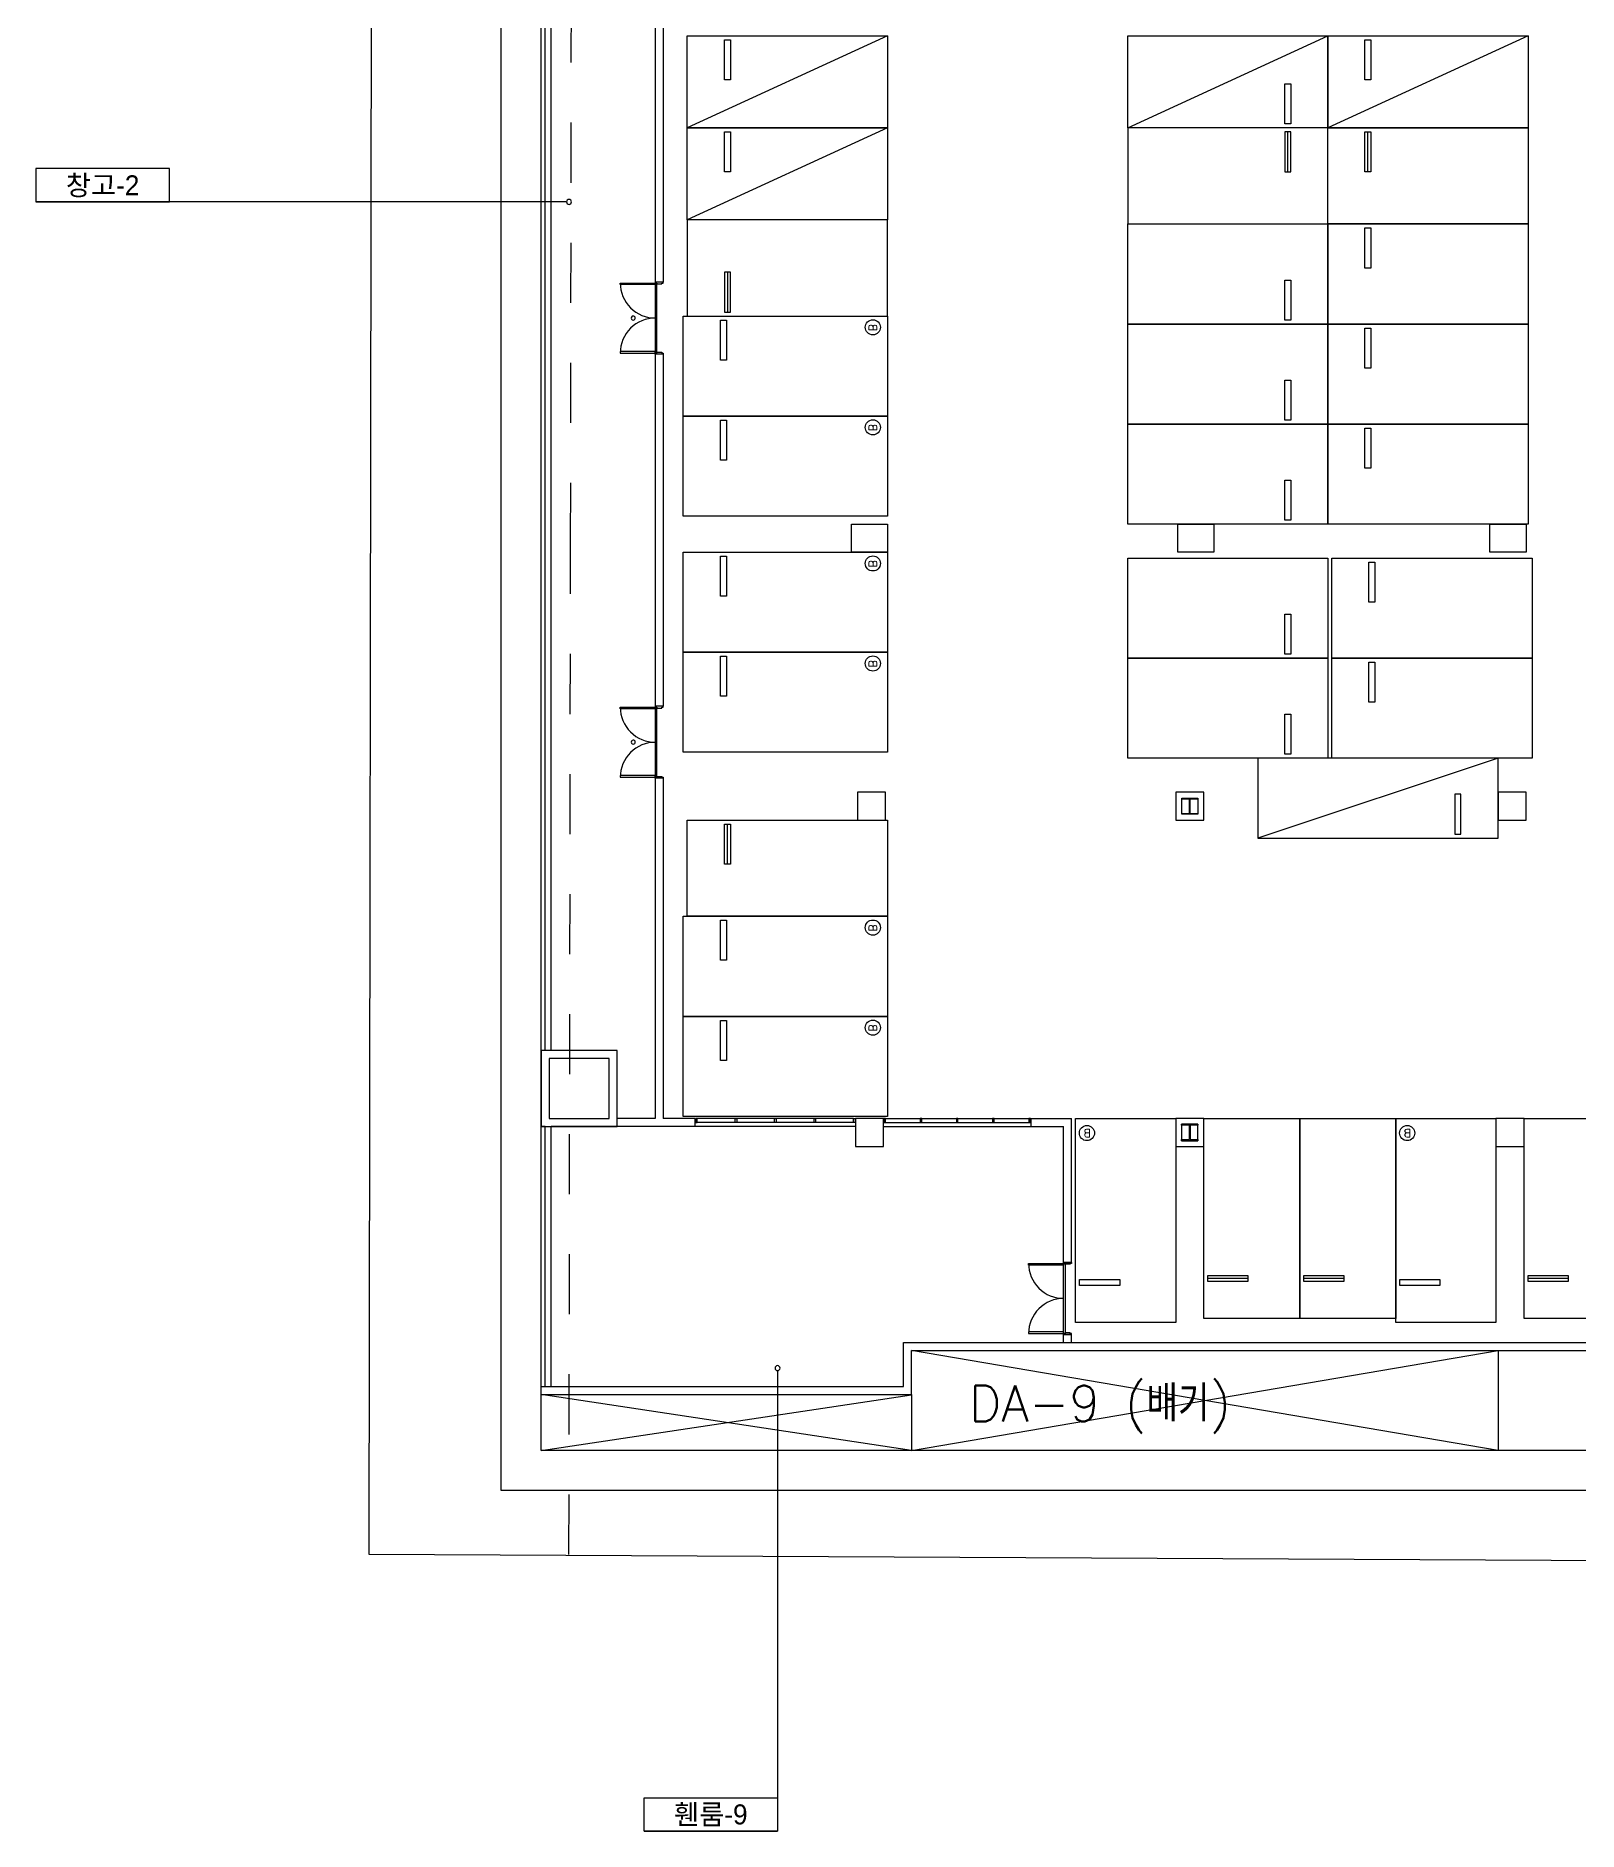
# Model space of a CAD drawing. Header units: millimetres. Extents: x -7614 to 421357, y 85218 to 341757.
# Drawn here: x 311349 to 349870, y 85218 to 130077 of the extents above; entities that cross this region are included whole.
import ezdxf
from ezdxf.enums import TextEntityAlignment as Align

# ---------------------------------------------------------------- set-up
doc = ezdxf.new("R2010")
doc.units = ezdxf.units.MM
doc.header["$LTSCALE"] = 600
doc.header["$MEASUREMENT"] = 0
doc.linetypes.add('HIDDEN', pattern=[2, 1, -1])
for name, color, linetype in [('e-plan', 9, 'CONTINUOUS'), ('e-room-box', 7, 'CONTINUOUS'), ('e-text', 6, 'CONTINUOUS')]:
    doc.layers.add(name, color=color, linetype=linetype)
doc.styles.add('kiahn', font='romans.shx', dxfattribs={"bigfont": 'cadhs.shx'})
doc.styles.add('돋움', font='Dotum.ttf')

msp = doc.modelspace()

# ---------------------------------------------------------------- linework, layer by layer
at = {"layer": 'e-plan'}
for p, q in [((323970, 94727), (323970, 148527)), ((322970, 93727), (322970, 147527)), ((319743, 142693), (319664, 92140)), ((324070, 104727), (324070, 141727)), ((324220, 104727), (324220, 141727)), ((326820, 132727), (326820, 123927)), ((327020, 132727), (327020, 123927)), ((332620, 130077), (327620, 127777)), ((327620, 127777), (327620, 130077)), ((327620, 130077), (332620, 130077)), ((328545, 129977), (328695, 129977)), ((328545, 128977), (328545, 129977)), ((328695, 129977), (328695, 128977)), ((332620, 130077), (332620, 127777)), ((338620, 127777), (343620, 130077)), ((338620, 127777), (338620, 130077)), ((338620, 130077), (343620, 130077)), ((348620, 130077), (343620, 127777)), ((343620, 130077), (343620, 127777)), ((343620, 127777), (343620, 130077)), ((343620, 130077), (348620, 130077)), ((344545, 129977), (344695, 129977)), ((344545, 128977), (344545, 129977)), ((344695, 129977), (344695, 128977)), ((348620, 130077), (348620, 127777)), ((328695, 128977), (328545, 128977)), ((342545, 127877), (342545, 128877)), ((342545, 128877), (342695, 128877)), ((342695, 128877), (342695, 127877)), ((344695, 128977), (344545, 128977)), ((342695, 127877), (342545, 127877)), ((332620, 127777), (327620, 125477)), ((327620, 125477), (327620, 127777)), ((327620, 127777), (332620, 127777)), ((332620, 127777), (327620, 127777)), ((328545, 127677), (328695, 127677)), ((328545, 126677), (328545, 127677)), ((328695, 127677), (328695, 126677)), ((332620, 127777), (332620, 125477)), ((343620, 127777), (338620, 127777)), ((338620, 127777), (338620, 125377)), ((343620, 127777), (338620, 127777)), ((342695, 127677), (342545, 127677)), ((342545, 127677), (342545, 126677)), ((342620, 126677), (342620, 127677)), ((342695, 126677), (342695, 127677)), ((343620, 125377), (343620, 127777)), ((343620, 125377), (343620, 127777)), ((343620, 127777), (348620, 127777)), ((348620, 127777), (343620, 127777)), ((344545, 127677), (344695, 127677)), ((344545, 126677), (344545, 127677)), ((344620, 126677), (344620, 127677)), ((344695, 127677), (344695, 126677)), ((348620, 127777), (348620, 125377)), ((328695, 126677), (328545, 126677)), ((342545, 126677), (342695, 126677)), ((344695, 126677), (344545, 126677)), ((332620, 125477), (327620, 125477)), ((327620, 125477), (327620, 123077)), ((332620, 125477), (327620, 125477)), ((332620, 123077), (332620, 125477)), ((338620, 125377), (343620, 125377)), ((338620, 122877), (338620, 125377)), ((338620, 125377), (343620, 125377)), ((343620, 125377), (343620, 122877)), ((348620, 125377), (343620, 125377)), ((343620, 122877), (343620, 125377)), ((343620, 125377), (348620, 125377)), ((344545, 125277), (344695, 125277)), ((344545, 124277), (344545, 125277)), ((344695, 125277), (344695, 124277)), ((348620, 125377), (348620, 122877)), ((344695, 124277), (344545, 124277)), ((325945, 123902), (326820, 123902)), ((325945, 123862), (325945, 123902)), ((326820, 123862), (325945, 123862)), ((327020, 123927), (326820, 123927)), ((327020, 123927), (326820, 123927)), ((326820, 123927), (326820, 123902)), ((326820, 123902), (326820, 122152)), ((326820, 123902), (326860, 123902)), ((326820, 123902), (326820, 123862)), ((326860, 123902), (326860, 123882)), ((326860, 122172), (326860, 123882)), ((326860, 123882), (326980, 123882)), ((326980, 123882), (326980, 123902)), ((326980, 123902), (327020, 123902)), ((327020, 123902), (327020, 123927)), ((328695, 124177), (328545, 124177)), ((328545, 124177), (328545, 123177)), ((328620, 124177), (328620, 123177)), ((328695, 123177), (328695, 124177)), ((342545, 122977), (342545, 123977)), ((342545, 123977), (342695, 123977)), ((342695, 123977), (342695, 122977)), ((327520, 120577), (327520, 123077)), ((327520, 123077), (332620, 123077)), ((327620, 123077), (332620, 123077)), ((328445, 122977), (328595, 122977)), ((328445, 121977), (328445, 122977)), ((328545, 123177), (328695, 123177)), ((328595, 122977), (328595, 121977)), ((332620, 123077), (332620, 120577)), ((342695, 122977), (342545, 122977)), ((338620, 120377), (338620, 122877)), ((338620, 122877), (343620, 122877)), ((343620, 122877), (338620, 122877)), ((343620, 122877), (343620, 120377)), ((348620, 122877), (343620, 122877)), ((343620, 120377), (343620, 122877)), ((343620, 122877), (348620, 122877)), ((344545, 122777), (344695, 122777)), ((344545, 121777), (344545, 122777)), ((344695, 122777), (344695, 121777)), ((348620, 122877), (348620, 120377)), ((326820, 122192), (325945, 122192)), ((325945, 122192), (325945, 122152)), ((325945, 122152), (326820, 122152)), ((326820, 122152), (326820, 122192)), ((326820, 122127), (326820, 122152)), ((326820, 122152), (326860, 122152)), ((326820, 122127), (326820, 113327)), ((327020, 122127), (326820, 122127)), ((327020, 122127), (326820, 122127)), ((326860, 122152), (326860, 122172)), ((326860, 122172), (326980, 122172)), ((326980, 122172), (326980, 122152)), ((326980, 122152), (327020, 122152)), ((327020, 122152), (327020, 122127)), ((327020, 122127), (327020, 113327)), ((328595, 121977), (328445, 121977)), ((344695, 121777), (344545, 121777)), ((342545, 120477), (342545, 121477)), ((342545, 121477), (342695, 121477)), ((342695, 121477), (342695, 120477)), ((332620, 120577), (327520, 120577)), ((327520, 118077), (327520, 120577)), ((327520, 120577), (332620, 120577)), ((328445, 120477), (328595, 120477)), ((328445, 119477), (328445, 120477)), ((328595, 120477), (328595, 119477)), ((332620, 120577), (332620, 118077)), ((343620, 120377), (338620, 120377)), ((338620, 117877), (338620, 120377)), ((338620, 120377), (343620, 120377)), ((342695, 120477), (342545, 120477)), ((343620, 120377), (343620, 117877)), ((348620, 120377), (343620, 120377)), ((343620, 117877), (343620, 120377)), ((343620, 120377), (348620, 120377)), ((344545, 120277), (344695, 120277)), ((344545, 119277), (344545, 120277)), ((344695, 120277), (344695, 119277)), ((348620, 120377), (348620, 117877)), ((328595, 119477), (328445, 119477)), ((342545, 117977), (342545, 118977)), ((342545, 118977), (342695, 118977)), ((342695, 118977), (342695, 117977)), ((344695, 119277), (344545, 119277)), ((332620, 118077), (327520, 118077)), ((331720, 117877), (332620, 117877)), ((331720, 117177), (331720, 117877)), ((332620, 117877), (332620, 117177)), ((343620, 117877), (338620, 117877)), ((339870, 117877), (340770, 117877)), ((339870, 117177), (339870, 117877)), ((340770, 117877), (340770, 117177)), ((342695, 117977), (342545, 117977)), ((348620, 117877), (343620, 117877)), ((347670, 117877), (348570, 117877)), ((347670, 117177), (347670, 117877)), ((348570, 117877), (348570, 117177)), ((327520, 114677), (327520, 117177)), ((327520, 117177), (332620, 117177)), ((332620, 117177), (331720, 117177)), ((332620, 117177), (332620, 114677)), ((340770, 117177), (339870, 117177)), ((348570, 117177), (347670, 117177)), ((328445, 117077), (328595, 117077)), ((328445, 116077), (328445, 117077)), ((328595, 117077), (328595, 116077)), ((338620, 114527), (338620, 117027)), ((338620, 117027), (343620, 117027)), ((343620, 117027), (343620, 114527)), ((343720, 114527), (343720, 117027)), ((343720, 117027), (348720, 117027)), ((344645, 116927), (344795, 116927)), ((344645, 115927), (344645, 116927)), ((344795, 116927), (344795, 115927)), ((348720, 117027), (348720, 114527)), ((328595, 116077), (328445, 116077)), ((344795, 115927), (344645, 115927)), ((342545, 114627), (342545, 115627)), ((342545, 115627), (342695, 115627)), ((342695, 115627), (342695, 114627)), ((332620, 114677), (327520, 114677)), ((327520, 112177), (327520, 114677)), ((327520, 114677), (332620, 114677)), ((328445, 114577), (328595, 114577)), ((328445, 113577), (328445, 114577)), ((328595, 114577), (328595, 113577)), ((332620, 114677), (332620, 112177)), ((343620, 114527), (338620, 114527)), ((338620, 112027), (338620, 114527)), ((338620, 114527), (343620, 114527)), ((342695, 114627), (342545, 114627)), ((343620, 114527), (343620, 112027)), ((348720, 114527), (343720, 114527)), ((343720, 112027), (343720, 114527)), ((343720, 114527), (348720, 114527)), ((344645, 114427), (344795, 114427)), ((344645, 113427), (344645, 114427)), ((344795, 114427), (344795, 113427)), ((348720, 114527), (348720, 112027)), ((328595, 113577), (328445, 113577)), ((325945, 113302), (326820, 113302)), ((325945, 113262), (325945, 113302)), ((326820, 113262), (325945, 113262)), ((327020, 113327), (326820, 113327)), ((327020, 113327), (326820, 113327)), ((326820, 113327), (326820, 113302)), ((326820, 113302), (326820, 111552)), ((326820, 113302), (326860, 113302)), ((326820, 113302), (326820, 113262)), ((326860, 113302), (326860, 113282)), ((326860, 111572), (326860, 113282)), ((326860, 113282), (326980, 113282)), ((326980, 113282), (326980, 113302)), ((326980, 113302), (327020, 113302)), ((327020, 113302), (327020, 113327)), ((342545, 112127), (342545, 113127)), ((342545, 113127), (342695, 113127)), ((342695, 113127), (342695, 112127)), ((344795, 113427), (344645, 113427)), ((332620, 112177), (327520, 112177)), ((343620, 112027), (338620, 112027)), ((347870, 112027), (341870, 110027)), ((347870, 112027), (341870, 112027)), ((341870, 112027), (341870, 110027)), ((342695, 112127), (342545, 112127)), ((348720, 112027), (343720, 112027)), ((347870, 110027), (347870, 112027)), ((326820, 111592), (325945, 111592)), ((325945, 111592), (325945, 111552)), ((325945, 111552), (326820, 111552)), ((326820, 111552), (326820, 111592)), ((326820, 111527), (326820, 111552)), ((326820, 111552), (326860, 111552)), ((326820, 111527), (326820, 103027)), ((327020, 111527), (326820, 111527)), ((327020, 111527), (326820, 111527)), ((326860, 111552), (326860, 111572)), ((326860, 111572), (326980, 111572)), ((326980, 111572), (326980, 111552)), ((326980, 111552), (327020, 111552)), ((327020, 111552), (327020, 111527)), ((327020, 111527), (327020, 103027)), ((332570, 111177), (331870, 111177)), ((331870, 111177), (331870, 110477)), ((332570, 110477), (332570, 111177)), ((340520, 111177), (339820, 111177)), ((339820, 111177), (339820, 110477)), ((339970, 111027), (340370, 111027)), ((339970, 110627), (339970, 111027)), ((339970, 111006), (339970, 111027)), ((339970, 111027), (340170, 111027)), ((340154, 111006), (339970, 111006)), ((340164, 110658), (340164, 110996)), ((340170, 111027), (340370, 111027)), ((340176, 110996), (340176, 110658)), ((340370, 111006), (340186, 111006)), ((340370, 111027), (340370, 110627)), ((340370, 111027), (340370, 111006)), ((340520, 110477), (340520, 111177)), ((346945, 111127), (346795, 111127)), ((346795, 111127), (346795, 110127)), ((346945, 110127), (346945, 111127)), ((348570, 111177), (347870, 111177)), ((347870, 111177), (347870, 110477)), ((348570, 110477), (348570, 111177)), ((327620, 108077), (327620, 110477)), ((327620, 110477), (332620, 110477)), ((328545, 110377), (328695, 110377)), ((328545, 109377), (328545, 110377)), ((328620, 109377), (328620, 110377)), ((328695, 110377), (328695, 109377)), ((331870, 110477), (332570, 110477)), ((332620, 110477), (332620, 108077)), ((339820, 110477), (340520, 110477)), ((339970, 110627), (339970, 110648)), ((339970, 110648), (340154, 110648)), ((340370, 110627), (339970, 110627)), ((340370, 110627), (339970, 110627)), ((340186, 110648), (340370, 110648)), ((340370, 110648), (340370, 110627)), ((347870, 110477), (348570, 110477)), ((341870, 110027), (347870, 110027)), ((346795, 110127), (346945, 110127)), ((328695, 109377), (328545, 109377)), ((327520, 105577), (327520, 108077)), ((327520, 108077), (332620, 108077)), ((332620, 108077), (327620, 108077)), ((328445, 107977), (328595, 107977)), ((328445, 106977), (328445, 107977)), ((328595, 107977), (328595, 106977)), ((332620, 108077), (332620, 105577)), ((328595, 106977), (328445, 106977)), ((332620, 105577), (327520, 105577)), ((327520, 103077), (327520, 105577)), ((327520, 105577), (332620, 105577)), ((328445, 105477), (328595, 105477)), ((328445, 104477), (328445, 105477)), ((328595, 105477), (328595, 104477)), ((332620, 105577), (332620, 103077)), ((325870, 104727), (323970, 104727)), ((323970, 104727), (323970, 102827)), ((325670, 104527), (324170, 104527)), ((324170, 104527), (324170, 103027)), ((325670, 103027), (325670, 104527)), ((325870, 102827), (325870, 104727)), ((328595, 104477), (328445, 104477)), ((324070, 102827), (323970, 102827)), ((323970, 102827), (325870, 102827)), ((324070, 96327), (324070, 102827)), ((324170, 103027), (325670, 103027)), ((324220, 96327), (324220, 102827)), ((327820, 102827), (324220, 102827)), ((326820, 103027), (325870, 103027)), ((327820, 103027), (327020, 103027)), ((332620, 103077), (327520, 103077)), ((327820, 102827), (327820, 103027)), ((331820, 102827), (327820, 102827)), ((327870, 103027), (327830, 103027)), ((327830, 103027), (327830, 102927)), ((327830, 102927), (327870, 102927)), ((331770, 103027), (327870, 103027)), ((327870, 102927), (327870, 103027)), ((331770, 102927), (327870, 102927)), ((328815, 103027), (328855, 103027)), ((328815, 102927), (328815, 103027)), ((328855, 102927), (328815, 102927)), ((328855, 103027), (328855, 102927)), ((329800, 103027), (329840, 103027)), ((329800, 102927), (329800, 103027)), ((329840, 102927), (329800, 102927)), ((329840, 103027), (329840, 102927)), ((330785, 103027), (330825, 103027)), ((330785, 102927), (330785, 103027)), ((330825, 102927), (330785, 102927)), ((330825, 103027), (330825, 102927)), ((331770, 103027), (331810, 103027)), ((331770, 102927), (331770, 103027)), ((331810, 102927), (331770, 102927)), ((331810, 103027), (331810, 102927)), ((332520, 103027), (331820, 103027)), ((331820, 103027), (331820, 102327)), ((332520, 102327), (332520, 103027)), ((332520, 102827), (336200, 102827)), ((332570, 103027), (332530, 103027)), ((332530, 103027), (332530, 102927)), ((332530, 102927), (332570, 102927)), ((332570, 103027), (336190, 103027)), ((332570, 102927), (332570, 103027)), ((332570, 102927), (336190, 102927)), ((333475, 103027), (333435, 103027)), ((333435, 103027), (333435, 102927)), ((333435, 102927), (333475, 102927)), ((333475, 102927), (333475, 103027)), ((334380, 103027), (334340, 103027)), ((334340, 103027), (334340, 102927)), ((334340, 102927), (334380, 102927)), ((334380, 102927), (334380, 103027)), ((335285, 103027), (335245, 103027)), ((335245, 103027), (335245, 102927)), ((335245, 102927), (335285, 102927)), ((335285, 102927), (335285, 103027)), ((336190, 103027), (336150, 103027)), ((336150, 103027), (336150, 102927)), ((336150, 102927), (336190, 102927)), ((336190, 102927), (336190, 103027)), ((336200, 103027), (336200, 102827)), ((336200, 103027), (337220, 103027)), ((336200, 102827), (337020, 102827)), ((337020, 99427), (337020, 102827)), ((337220, 99427), (337220, 103027)), ((337320, 97927), (337320, 103027)), ((337320, 103027), (339820, 103027)), ((340520, 103027), (339820, 103027)), ((339820, 103027), (339820, 102327)), ((339820, 103027), (339820, 97927)), ((340373, 102884), (339968, 102884)), ((339968, 102884), (339968, 102470)), ((339968, 102856), (339968, 102884)), ((339968, 102884), (340171, 102884)), ((340147, 102856), (339968, 102856)), ((340161, 102512), (340161, 102842)), ((340171, 102884), (340373, 102884)), ((340179, 102842), (340179, 102512)), ((340373, 102856), (340193, 102856)), ((340373, 102470), (340373, 102884)), ((340373, 102884), (340373, 102856)), ((340520, 102327), (340520, 103027)), ((340520, 98027), (340520, 103027)), ((340520, 103027), (342920, 103027)), ((342920, 103027), (342920, 98027)), ((342920, 98027), (342920, 103027)), ((342920, 103027), (345320, 103027)), ((345320, 97927), (345320, 103027)), ((345320, 103027), (347820, 103027)), ((345320, 103027), (345320, 98027)), ((348520, 103027), (347820, 103027)), ((347820, 103027), (347820, 102327)), ((347820, 103027), (347820, 97927)), ((348520, 102327), (348520, 103027)), ((348520, 98027), (348520, 103027)), ((348520, 103027), (350920, 103027)), ((331820, 102327), (332520, 102327)), ((339820, 102327), (340520, 102327)), ((339968, 102470), (339968, 102498)), ((339968, 102498), (340147, 102498)), ((339968, 102470), (340373, 102470)), ((340373, 102470), (339968, 102470)), ((340193, 102498), (340373, 102498)), ((340373, 102498), (340373, 102470)), ((347820, 102327), (348520, 102327)), ((336145, 99402), (337020, 99402)), ((336145, 99362), (336145, 99402)), ((337020, 99362), (336145, 99362)), ((337220, 99427), (337020, 99427)), ((337020, 99402), (337020, 99427)), ((337020, 99427), (337220, 99427)), ((337020, 97652), (337020, 99402)), ((337020, 99402), (337020, 99362)), ((337060, 99402), (337020, 99402)), ((337060, 99382), (337060, 99402)), ((337060, 99382), (337060, 97672)), ((337180, 99382), (337060, 99382)), ((337220, 99402), (337180, 99402)), ((337180, 99402), (337180, 99382)), ((337220, 99427), (337220, 99402)), ((337420, 98852), (337420, 99002)), ((337420, 99002), (338420, 99002)), ((338420, 98852), (337420, 98852)), ((338420, 99002), (338420, 98852)), ((340620, 98952), (340620, 99102)), ((340620, 99102), (341620, 99102)), ((341620, 99027), (340620, 99027)), ((341620, 98952), (340620, 98952)), ((341620, 99102), (341620, 98952)), ((343020, 98952), (343020, 99102)), ((343020, 99102), (344020, 99102)), ((344020, 99027), (343020, 99027)), ((344020, 98952), (343020, 98952)), ((344020, 99102), (344020, 98952)), ((345420, 98852), (345420, 99002)), ((345420, 99002), (346420, 99002)), ((346420, 98852), (345420, 98852)), ((346420, 99002), (346420, 98852)), ((348620, 98952), (348620, 99102)), ((348620, 99102), (349620, 99102)), ((349620, 99027), (348620, 99027)), ((349620, 98952), (348620, 98952)), ((349620, 99102), (349620, 98952)), ((339820, 97927), (337320, 97927)), ((342920, 98027), (340520, 98027)), ((345320, 98027), (342920, 98027)), ((347820, 97927), (345320, 97927)), ((350920, 98027), (348520, 98027)), ((333020, 97427), (401470, 97427)), ((333020, 96327), (333020, 97427)), ((337020, 97692), (336145, 97692)), ((336145, 97692), (336145, 97652)), ((336145, 97652), (337020, 97652)), ((337020, 97652), (337020, 97692)), ((337060, 97652), (337020, 97652)), ((337020, 97652), (337020, 97627)), ((337020, 97427), (337020, 97627)), ((337220, 97627), (337020, 97627)), ((337020, 97627), (337220, 97627)), ((337180, 97672), (337060, 97672)), ((337060, 97672), (337060, 97652)), ((337180, 97652), (337180, 97672)), ((337220, 97652), (337180, 97652)), ((337220, 97627), (337220, 97652)), ((337220, 97427), (337220, 97627)), ((333220, 97227), (401270, 97227)), ((333220, 96127), (333220, 97227)), ((347870, 94727), (333220, 97227)), ((333220, 94727), (347870, 97227)), ((347870, 97227), (347870, 94727)), ((323970, 96327), (333020, 96327)), ((323970, 96127), (333220, 96127)), ((333220, 94727), (323970, 96127)), ((323970, 94727), (333220, 96121)), ((333220, 96127), (333220, 94727)), ((410020, 94727), (323970, 94727)), ((411020, 93727), (322970, 93727)), ((319664, 92140), (414593, 91642))]:
    msp.add_line(p, q, dxfattribs=at)
at = {"layer": 'e-plan', "linetype": 'HIDDEN', "ltscale": 2.5}
for p, q in [((324704, 117409), (324753, 148705)), ((324664, 92132), (324704, 117409))]:
    msp.add_line(p, q, dxfattribs=at)
at = {"layer": 'e-plan'}
for centre in [(332255, 122795), (332255, 120295), (332255, 116895), (332255, 114395), (332255, 107795), (332255, 105295), (337602, 102661), (345602, 102661)]:
    msp.add_circle(centre, 189, dxfattribs=at)
for centre, radius, start, end in [((326820, 123902), 875, 179.9999, 270.0001), ((326820, 122152), 875, 89.9998, 180), ((326270, 123027), 50, 120, 300), ((326270, 123027), 50, 300, 120), ((326820, 113302), 875, 179.9999, 270.0001), ((326820, 111552), 875, 89.9998, 180), ((326270, 112427), 50, 120, 300), ((326270, 112427), 50, 300, 120), ((340154, 110996), 10, 0, 90), ((340186, 110996), 10, 90, 180), ((340154, 110658), 10, 270, 0), ((340186, 110658), 10, 180, 270), ((340147, 102842), 14, 0, 90), ((340193, 102842), 14, 90, 180), ((340147, 102512), 14, 270, 0), ((340193, 102512), 14, 180, 270), ((337020, 99402), 875, 180, 270.0001), ((337020, 97652), 875, 89.9999, 180)]:
    msp.add_arc(centre, radius, start, end, dxfattribs=at)
for p in [(340170, 110827), (340170, 102677)]:
    msp.add_point(p, dxfattribs=at)
at = {"layer": 'e-room-box'}
for p, q in [((314682, 126760), (311349, 126760)), ((311349, 126760), (311349, 125927)), ((314682, 125927), (314682, 126760)), ((314682, 125927), (311349, 125927)), ((311349, 125927), (314682, 125927)), ((324603, 125927), (314682, 125927)), ((329874, 96723), (329874, 85218)), ((326540, 86051), (329874, 86051)), ((326540, 85218), (326540, 86051)), ((329874, 86051), (329874, 85218)), ((326540, 85218), (329874, 85218)), ((329874, 85218), (326540, 85218))]:
    msp.add_line(p, q, dxfattribs=at)
for centre, start, end in [((324665, 125927), 0, 180), ((324665, 125927), 180, 0), ((329874, 96786), 90, 270), ((329874, 96786), 270, 90)]:
    msp.add_arc(centre, 62.5, start, end, dxfattribs=at)

# ---------------------------------------------------------------- texts
at = {"layer": 'e-plan', "style": 'kiahn', "text_generation_flag": 4}
for rotation, p in [(90, (332154, 122696)), (90, (332154, 120196)), (90, (332154, 116796)), (90, (332154, 114296)), (90, (332154, 107696)), (90, (332154, 105196)), (180, (337701, 102560)), (180, (345701, 102560))]:
    msp.add_text('B', height=200, rotation=rotation, dxfattribs=at).set_placement(p)
at = {"layer": 'e-plan', "style": 'kiahn'}
msp.add_text('DA-9 (배기)', height=900, dxfattribs=at).set_placement((341203, 95456), align=Align.RIGHT)
at = {"layer": 'e-text', "style": '돋움'}
for s, p in [('창고-2', (313015, 126343)), ('휀룸-9', (328207, 85635))]:
    msp.add_text(s, height=500, dxfattribs=at).set_placement(p, align=Align.MIDDLE_CENTER)

doc.saveas('drawing.dxf')
